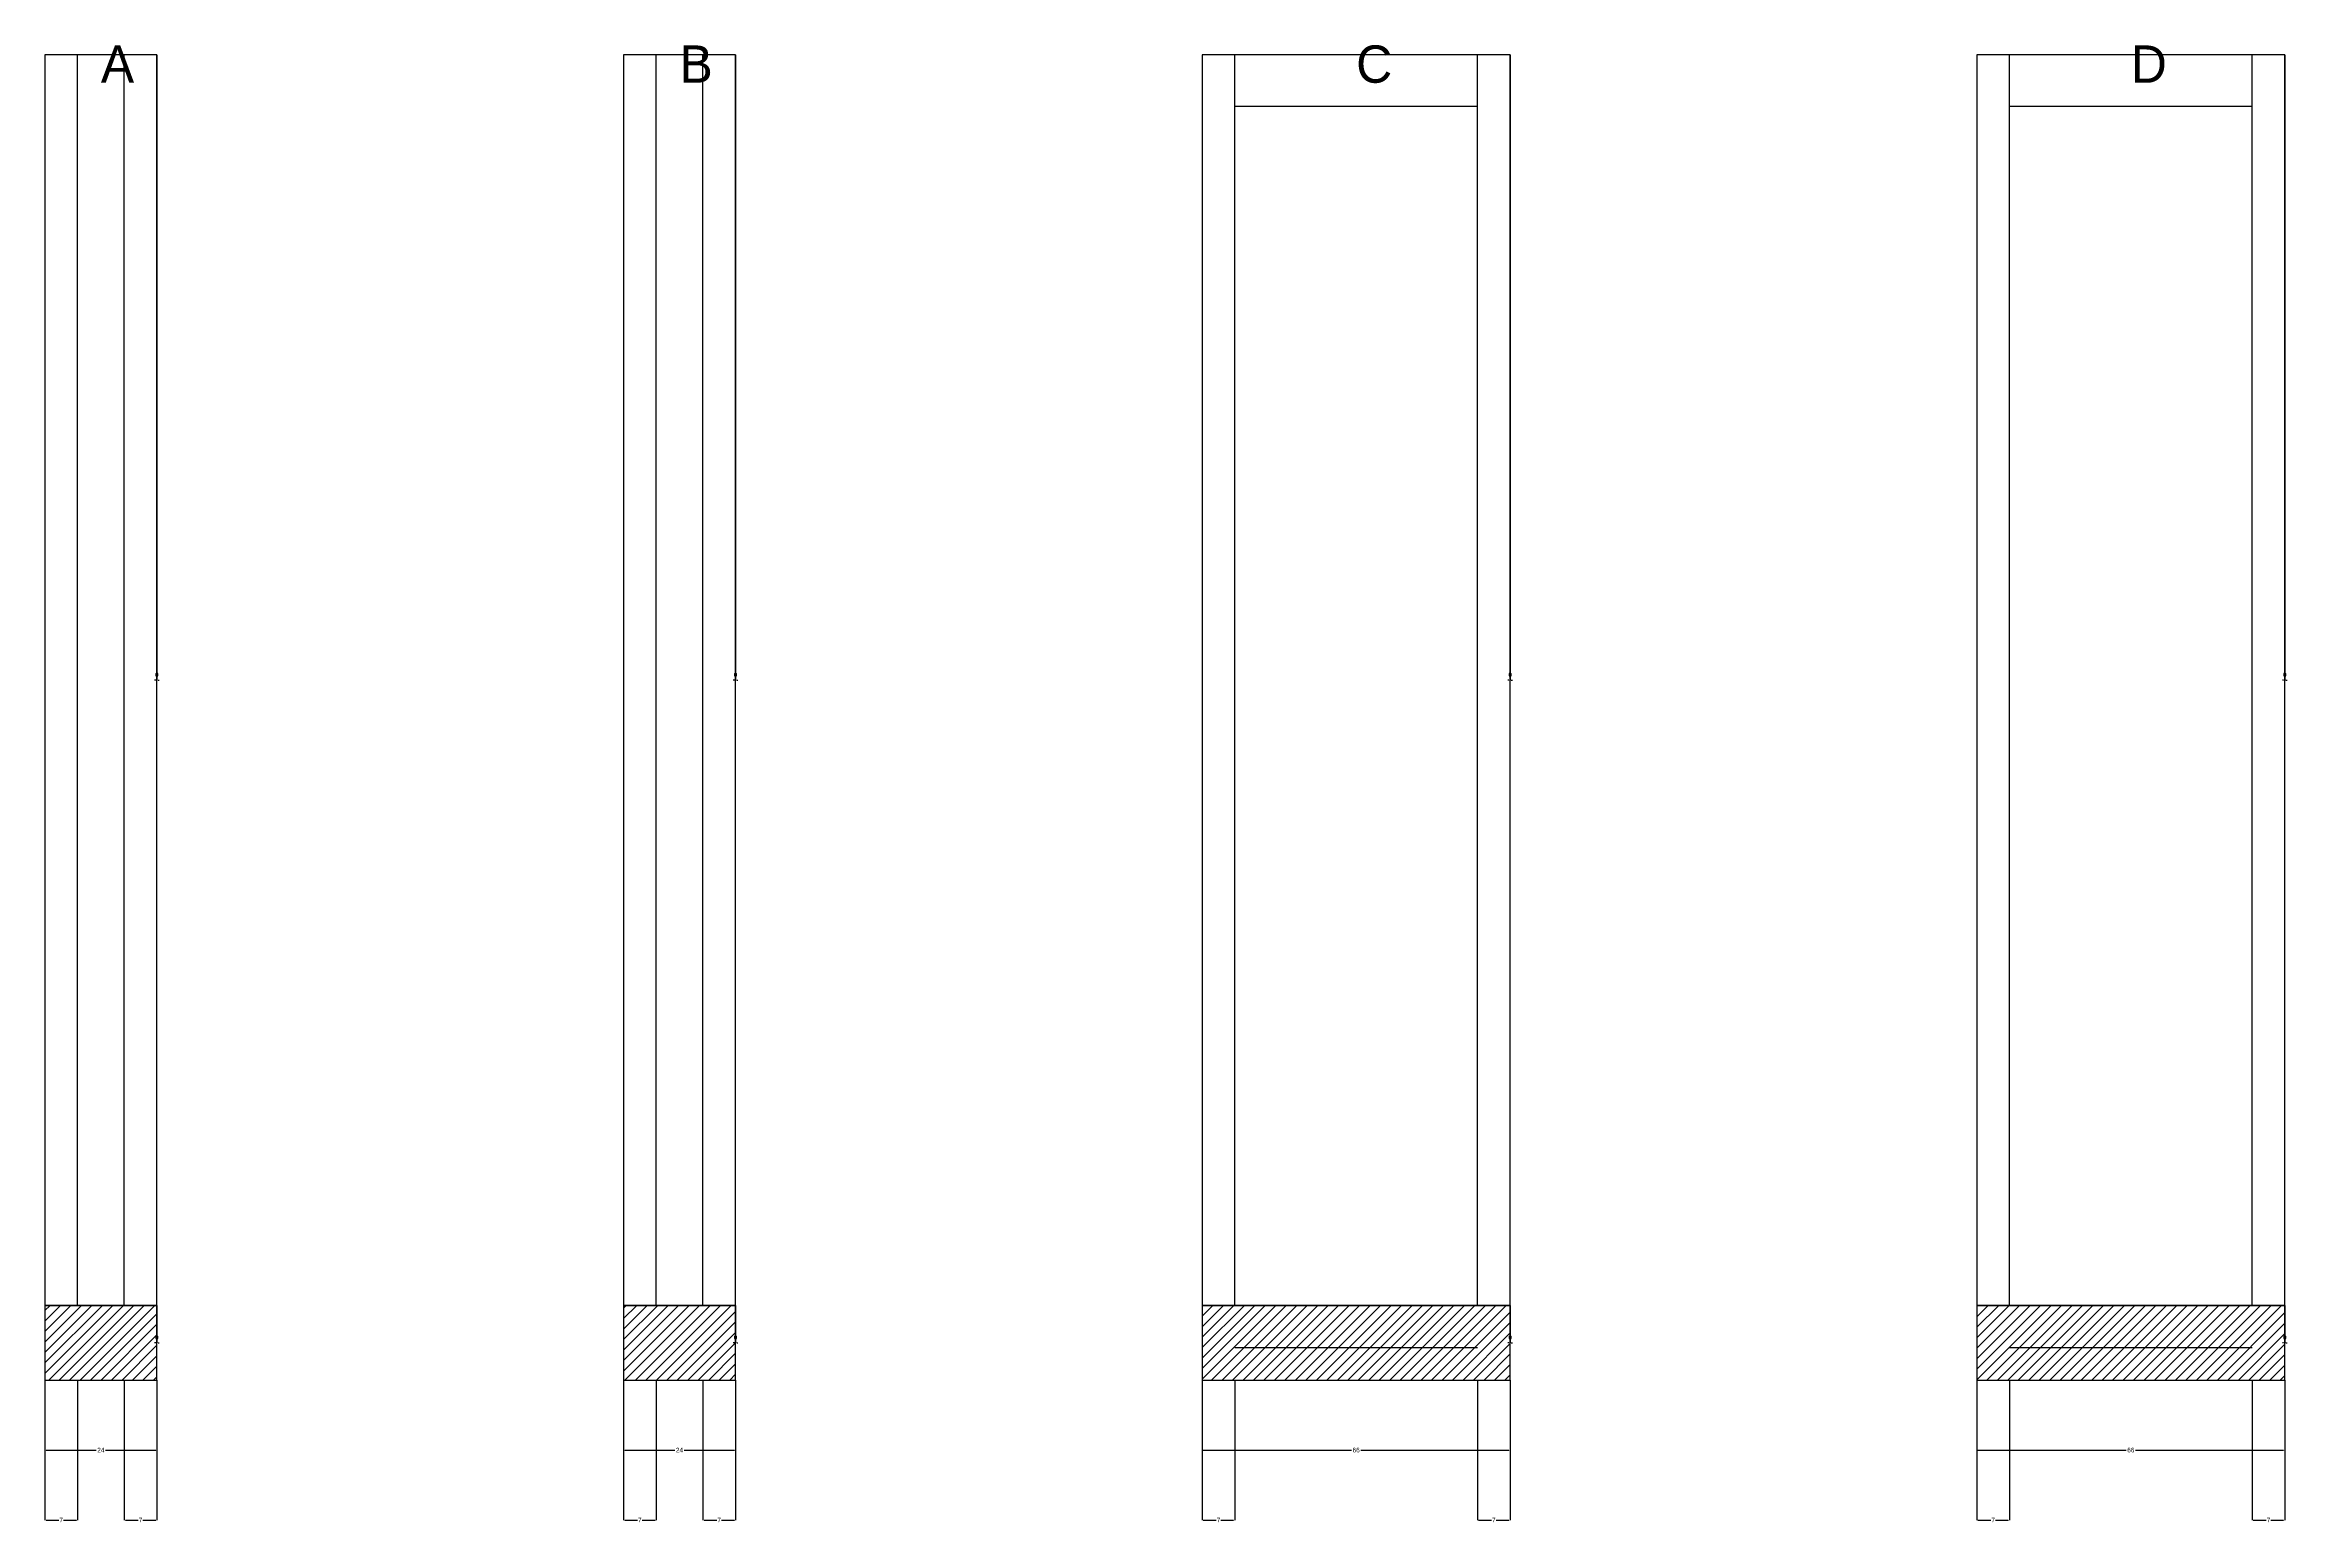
# Model space of a CAD drawing. Header units: centimetres. Extents: x 80 to 560, y -31 to 286.
import ezdxf

# ---------------------------------------------------------------- set-up
doc = ezdxf.new("R2010")
doc.units = ezdxf.units.CM
doc.linetypes.add('DASHED', pattern=[0])
for name, color, linetype in [('concreto', 7, 'Continuous'), ('COTA', 7, 'Continuous'), ('laje', 7, 'Continuous'), ('linhas_hidden', 7, 'Continuous'), ('NOMENCLATURA', 7, 'Continuous'), ('paineis_abcd', 7, 'Continuous'), ('sarrafos', 7, 'Continuous')]:
    doc.layers.add(name, color=color, linetype=linetype)
doc.dimstyles.get("Standard").update_dxf_attribs({"dimtxt": 2.5, "dimasz": 2.5, "dimexe": 1.25, "dimexo": 0.625, "dimtad": 1, "dimcen": 2.5, "dimazin": 3, "dimtfac": 1, "dimtmove": 0, "dimatfit": 3})

# ---------------------------------------------------------------- blocks, each defined once
blk = doc.blocks.new('_CLOSEDFILLED')
at = {"color": 0, "linetype": 'BYBLOCK'}
blk.add_solid([(-1, 0.2), (0, 0), (-1, -0.2)], dxfattribs=at)
blk = doc.blocks.new('*D1')
at = {"color": 1}
for p, q in [((104, 16), (104, 8)), ((103.75, 8), (103.5, 8)), ((104, 0), (104, 8)), ((104, 8), (104, 8)), ((104.25, 8), (104.5, 8))]:
    blk.add_line(p, q, dxfattribs=at)
at = {"layer": 'Defpoints'}
for p in [(104, 16), (104, 8), (104, 0)]:
    blk.add_point(p, dxfattribs=at)
at = {"layer": 'COTA', "color": 1, "xscale": 0.25, "yscale": 0.25}
blk.add_blockref('_CLOSEDFILLED', (104, 8), dxfattribs=at)
at = {"layer": 'COTA', "color": 1, "xscale": 0.25, "yscale": 0.25, "rotation": 180}
blk.add_blockref('_CLOSEDFILLED', (104, 8), dxfattribs=at)
at = {"layer": 'COTA', "color": 1, "insert": (104, 9.125), "char_height": 1, "attachment_point": 5}
blk.add_mtext('0', dxfattribs=at)
blk = doc.blocks.new('*D2')
at = {"color": 1}
for p, q in [((104, 284), (104, 150)), ((103.75, 150), (103.5, 150)), ((104, 16), (104, 150)), ((104, 150), (104, 150)), ((104.25, 150), (104.5, 150))]:
    blk.add_line(p, q, dxfattribs=at)
at = {"layer": 'Defpoints'}
for p in [(104, 284), (104, 150), (104, 16)]:
    blk.add_point(p, dxfattribs=at)
at = {"layer": 'COTA', "color": 1, "xscale": 0.25, "yscale": 0.25}
blk.add_blockref('_CLOSEDFILLED', (104, 150), dxfattribs=at)
at = {"layer": 'COTA', "color": 1, "xscale": 0.25, "yscale": 0.25, "rotation": 180}
blk.add_blockref('_CLOSEDFILLED', (104, 150), dxfattribs=at)
at = {"layer": 'COTA', "color": 1, "insert": (104, 151.125), "char_height": 1, "attachment_point": 5}
blk.add_mtext('0', dxfattribs=at)
blk = doc.blocks.new('*D3')
at = {"color": 1}
for p, q in [((80, 0), (80, -15)), ((104, 0), (104, -15)), ((80.25, -15), (91, -15)), ((93, -15), (103.75, -15))]:
    blk.add_line(p, q, dxfattribs=at)
at = {"layer": 'Defpoints'}
for p in [(80, 0), (104, 0), (80, -15)]:
    blk.add_point(p, dxfattribs=at)
at = {"layer": 'COTA', "color": 1, "xscale": 0.25, "yscale": 0.25, "rotation": 180}
blk.add_blockref('_CLOSEDFILLED', (80, -15), dxfattribs=at)
at = {"layer": 'COTA', "color": 1, "xscale": 0.25, "yscale": 0.25}
blk.add_blockref('_CLOSEDFILLED', (104, -15), dxfattribs=at)
at = {"layer": 'COTA', "color": 1, "insert": (92, -15), "char_height": 1, "attachment_point": 5}
blk.add_mtext('24', dxfattribs=at)
blk = doc.blocks.new('*D4')
at = {"color": 1}
for p, q in [((80, 0), (80, -30)), ((87, 0), (87, -30)), ((80.25, -30), (83, -30)), ((84, -30), (86.75, -30))]:
    blk.add_line(p, q, dxfattribs=at)
at = {"layer": 'Defpoints'}
for p in [(80, 0), (87, 0), (80, -30)]:
    blk.add_point(p, dxfattribs=at)
at = {"layer": 'COTA', "color": 1, "xscale": 0.25, "yscale": 0.25, "rotation": 180}
blk.add_blockref('_CLOSEDFILLED', (80, -30), dxfattribs=at)
at = {"layer": 'COTA', "color": 1, "xscale": 0.25, "yscale": 0.25}
blk.add_blockref('_CLOSEDFILLED', (87, -30), dxfattribs=at)
at = {"layer": 'COTA', "color": 1, "insert": (83.5, -30), "char_height": 1, "attachment_point": 5}
blk.add_mtext('7', dxfattribs=at)
blk = doc.blocks.new('*D5')
at = {"color": 1}
for p, q in [((97, 0), (97, -30)), ((104, 0), (104, -30)), ((97.25, -30), (100, -30)), ((101, -30), (103.75, -30))]:
    blk.add_line(p, q, dxfattribs=at)
at = {"layer": 'Defpoints'}
for p in [(97, 0), (104, 0), (97, -30)]:
    blk.add_point(p, dxfattribs=at)
at = {"layer": 'COTA', "color": 1, "xscale": 0.25, "yscale": 0.25, "rotation": 180}
blk.add_blockref('_CLOSEDFILLED', (97, -30), dxfattribs=at)
at = {"layer": 'COTA', "color": 1, "xscale": 0.25, "yscale": 0.25}
blk.add_blockref('_CLOSEDFILLED', (104, -30), dxfattribs=at)
at = {"layer": 'COTA', "color": 1, "insert": (100.5, -30), "char_height": 1, "attachment_point": 5}
blk.add_mtext('7', dxfattribs=at)
blk = doc.blocks.new('*D6')
at = {"color": 1}
for p, q in [((228, 16), (228, 8)), ((227.75, 8), (227.5, 8)), ((228, 0), (228, 8)), ((228, 8), (228, 8)), ((228.25, 8), (228.5, 8))]:
    blk.add_line(p, q, dxfattribs=at)
at = {"layer": 'Defpoints'}
for p in [(228, 16), (228, 8), (228, 0)]:
    blk.add_point(p, dxfattribs=at)
at = {"layer": 'COTA', "color": 1, "xscale": 0.25, "yscale": 0.25}
blk.add_blockref('_CLOSEDFILLED', (228, 8), dxfattribs=at)
at = {"layer": 'COTA', "color": 1, "xscale": 0.25, "yscale": 0.25, "rotation": 180}
blk.add_blockref('_CLOSEDFILLED', (228, 8), dxfattribs=at)
at = {"layer": 'COTA', "color": 1, "insert": (228, 9.125), "char_height": 1, "attachment_point": 5}
blk.add_mtext('0', dxfattribs=at)
blk = doc.blocks.new('*D7')
at = {"color": 1}
for p, q in [((228, 284), (228, 150)), ((227.75, 150), (227.5, 150)), ((228, 16), (228, 150)), ((228, 150), (228, 150)), ((228.25, 150), (228.5, 150))]:
    blk.add_line(p, q, dxfattribs=at)
at = {"layer": 'Defpoints'}
for p in [(228, 284), (228, 150), (228, 16)]:
    blk.add_point(p, dxfattribs=at)
at = {"layer": 'COTA', "color": 1, "xscale": 0.25, "yscale": 0.25}
blk.add_blockref('_CLOSEDFILLED', (228, 150), dxfattribs=at)
at = {"layer": 'COTA', "color": 1, "xscale": 0.25, "yscale": 0.25, "rotation": 180}
blk.add_blockref('_CLOSEDFILLED', (228, 150), dxfattribs=at)
at = {"layer": 'COTA', "color": 1, "insert": (228, 151.125), "char_height": 1, "attachment_point": 5}
blk.add_mtext('0', dxfattribs=at)
blk = doc.blocks.new('*D8')
at = {"color": 1}
for p, q in [((204, 0), (204, -15)), ((228, 0), (228, -15)), ((204.25, -15), (215, -15)), ((217, -15), (227.75, -15))]:
    blk.add_line(p, q, dxfattribs=at)
at = {"layer": 'Defpoints'}
for p in [(204, 0), (228, 0), (204, -15)]:
    blk.add_point(p, dxfattribs=at)
at = {"layer": 'COTA', "color": 1, "xscale": 0.25, "yscale": 0.25, "rotation": 180}
blk.add_blockref('_CLOSEDFILLED', (204, -15), dxfattribs=at)
at = {"layer": 'COTA', "color": 1, "xscale": 0.25, "yscale": 0.25}
blk.add_blockref('_CLOSEDFILLED', (228, -15), dxfattribs=at)
at = {"layer": 'COTA', "color": 1, "insert": (216, -15), "char_height": 1, "attachment_point": 5}
blk.add_mtext('24', dxfattribs=at)
blk = doc.blocks.new('*D9')
at = {"color": 1}
for p, q in [((204, 0), (204, -30)), ((211, 0), (211, -30)), ((204.25, -30), (207, -30)), ((208, -30), (210.75, -30))]:
    blk.add_line(p, q, dxfattribs=at)
at = {"layer": 'Defpoints'}
for p in [(204, 0), (211, 0), (204, -30)]:
    blk.add_point(p, dxfattribs=at)
at = {"layer": 'COTA', "color": 1, "xscale": 0.25, "yscale": 0.25, "rotation": 180}
blk.add_blockref('_CLOSEDFILLED', (204, -30), dxfattribs=at)
at = {"layer": 'COTA', "color": 1, "xscale": 0.25, "yscale": 0.25}
blk.add_blockref('_CLOSEDFILLED', (211, -30), dxfattribs=at)
at = {"layer": 'COTA', "color": 1, "insert": (207.5, -30), "char_height": 1, "attachment_point": 5}
blk.add_mtext('7', dxfattribs=at)
blk = doc.blocks.new('*D10')
at = {"color": 1}
for p, q in [((221, 0), (221, -30)), ((228, 0), (228, -30)), ((221.25, -30), (224, -30)), ((225, -30), (227.75, -30))]:
    blk.add_line(p, q, dxfattribs=at)
at = {"layer": 'Defpoints'}
for p in [(221, 0), (228, 0), (221, -30)]:
    blk.add_point(p, dxfattribs=at)
at = {"layer": 'COTA', "color": 1, "xscale": 0.25, "yscale": 0.25, "rotation": 180}
blk.add_blockref('_CLOSEDFILLED', (221, -30), dxfattribs=at)
at = {"layer": 'COTA', "color": 1, "xscale": 0.25, "yscale": 0.25}
blk.add_blockref('_CLOSEDFILLED', (228, -30), dxfattribs=at)
at = {"layer": 'COTA', "color": 1, "insert": (224.5, -30), "char_height": 1, "attachment_point": 5}
blk.add_mtext('7', dxfattribs=at)
blk = doc.blocks.new('*D11')
at = {"color": 1}
for p, q in [((394, 16), (394, 8)), ((393.75, 8), (393.5, 8)), ((394, 0), (394, 8)), ((394, 8), (394, 8)), ((394.25, 8), (394.5, 8))]:
    blk.add_line(p, q, dxfattribs=at)
at = {"layer": 'Defpoints'}
for p in [(394, 16), (394, 8), (394, 0)]:
    blk.add_point(p, dxfattribs=at)
at = {"layer": 'COTA', "color": 1, "xscale": 0.25, "yscale": 0.25}
blk.add_blockref('_CLOSEDFILLED', (394, 8), dxfattribs=at)
at = {"layer": 'COTA', "color": 1, "xscale": 0.25, "yscale": 0.25, "rotation": 180}
blk.add_blockref('_CLOSEDFILLED', (394, 8), dxfattribs=at)
at = {"layer": 'COTA', "color": 1, "insert": (394, 9.125), "char_height": 1, "attachment_point": 5}
blk.add_mtext('0', dxfattribs=at)
blk = doc.blocks.new('*D12')
at = {"color": 1}
for p, q in [((394, 284), (394, 150)), ((393.75, 150), (393.5, 150)), ((394, 16), (394, 150)), ((394, 150), (394, 150)), ((394.25, 150), (394.5, 150))]:
    blk.add_line(p, q, dxfattribs=at)
at = {"layer": 'Defpoints'}
for p in [(394, 284), (394, 150), (394, 16)]:
    blk.add_point(p, dxfattribs=at)
at = {"layer": 'COTA', "color": 1, "xscale": 0.25, "yscale": 0.25}
blk.add_blockref('_CLOSEDFILLED', (394, 150), dxfattribs=at)
at = {"layer": 'COTA', "color": 1, "xscale": 0.25, "yscale": 0.25, "rotation": 180}
blk.add_blockref('_CLOSEDFILLED', (394, 150), dxfattribs=at)
at = {"layer": 'COTA', "color": 1, "insert": (394, 151.125), "char_height": 1, "attachment_point": 5}
blk.add_mtext('0', dxfattribs=at)
blk = doc.blocks.new('*D13')
at = {"color": 1}
for p, q in [((328, 0), (328, -15)), ((394, 0), (394, -15)), ((328.25, -15), (360, -15)), ((362, -15), (393.75, -15))]:
    blk.add_line(p, q, dxfattribs=at)
at = {"layer": 'Defpoints'}
for p in [(328, 0), (394, 0), (328, -15)]:
    blk.add_point(p, dxfattribs=at)
at = {"layer": 'COTA', "color": 1, "xscale": 0.25, "yscale": 0.25, "rotation": 180}
blk.add_blockref('_CLOSEDFILLED', (328, -15), dxfattribs=at)
at = {"layer": 'COTA', "color": 1, "xscale": 0.25, "yscale": 0.25}
blk.add_blockref('_CLOSEDFILLED', (394, -15), dxfattribs=at)
at = {"layer": 'COTA', "color": 1, "insert": (361, -15), "char_height": 1, "attachment_point": 5}
blk.add_mtext('66', dxfattribs=at)
blk = doc.blocks.new('*D14')
at = {"color": 1}
for p, q in [((328, 0), (328, -30)), ((335, 0), (335, -30)), ((328.25, -30), (331, -30)), ((332, -30), (334.75, -30))]:
    blk.add_line(p, q, dxfattribs=at)
at = {"layer": 'Defpoints'}
for p in [(328, 0), (335, 0), (328, -30)]:
    blk.add_point(p, dxfattribs=at)
at = {"layer": 'COTA', "color": 1, "xscale": 0.25, "yscale": 0.25, "rotation": 180}
blk.add_blockref('_CLOSEDFILLED', (328, -30), dxfattribs=at)
at = {"layer": 'COTA', "color": 1, "xscale": 0.25, "yscale": 0.25}
blk.add_blockref('_CLOSEDFILLED', (335, -30), dxfattribs=at)
at = {"layer": 'COTA', "color": 1, "insert": (331.5, -30), "char_height": 1, "attachment_point": 5}
blk.add_mtext('7', dxfattribs=at)
blk = doc.blocks.new('*D15')
at = {"color": 1}
for p, q in [((387, 0), (387, -30)), ((394, 0), (394, -30)), ((387.25, -30), (390, -30)), ((391, -30), (393.75, -30))]:
    blk.add_line(p, q, dxfattribs=at)
at = {"layer": 'Defpoints'}
for p in [(387, 0), (394, 0), (387, -30)]:
    blk.add_point(p, dxfattribs=at)
at = {"layer": 'COTA', "color": 1, "xscale": 0.25, "yscale": 0.25, "rotation": 180}
blk.add_blockref('_CLOSEDFILLED', (387, -30), dxfattribs=at)
at = {"layer": 'COTA', "color": 1, "xscale": 0.25, "yscale": 0.25}
blk.add_blockref('_CLOSEDFILLED', (394, -30), dxfattribs=at)
at = {"layer": 'COTA', "color": 1, "insert": (390.5, -30), "char_height": 1, "attachment_point": 5}
blk.add_mtext('7', dxfattribs=at)
blk = doc.blocks.new('*D16')
at = {"color": 1}
for p, q in [((560, 16), (560, 8)), ((559.75, 8), (559.5, 8)), ((560, 0), (560, 8)), ((560, 8), (560, 8)), ((560.25, 8), (560.5, 8))]:
    blk.add_line(p, q, dxfattribs=at)
at = {"layer": 'Defpoints'}
for p in [(560, 16), (560, 8), (560, 0)]:
    blk.add_point(p, dxfattribs=at)
at = {"layer": 'COTA', "color": 1, "xscale": 0.25, "yscale": 0.25}
blk.add_blockref('_CLOSEDFILLED', (560, 8), dxfattribs=at)
at = {"layer": 'COTA', "color": 1, "xscale": 0.25, "yscale": 0.25, "rotation": 180}
blk.add_blockref('_CLOSEDFILLED', (560, 8), dxfattribs=at)
at = {"layer": 'COTA', "color": 1, "insert": (560, 9.125), "char_height": 1, "attachment_point": 5}
blk.add_mtext('0', dxfattribs=at)
blk = doc.blocks.new('*D17')
at = {"color": 1}
for p, q in [((560, 284), (560, 150)), ((559.75, 150), (559.5, 150)), ((560, 16), (560, 150)), ((560, 150), (560, 150)), ((560.25, 150), (560.5, 150))]:
    blk.add_line(p, q, dxfattribs=at)
at = {"layer": 'Defpoints'}
for p in [(560, 284), (560, 150), (560, 16)]:
    blk.add_point(p, dxfattribs=at)
at = {"layer": 'COTA', "color": 1, "xscale": 0.25, "yscale": 0.25}
blk.add_blockref('_CLOSEDFILLED', (560, 150), dxfattribs=at)
at = {"layer": 'COTA', "color": 1, "xscale": 0.25, "yscale": 0.25, "rotation": 180}
blk.add_blockref('_CLOSEDFILLED', (560, 150), dxfattribs=at)
at = {"layer": 'COTA', "color": 1, "insert": (560, 151.125), "char_height": 1, "attachment_point": 5}
blk.add_mtext('0', dxfattribs=at)
blk = doc.blocks.new('*D18')
at = {"color": 1}
for p, q in [((494, 0), (494, -15)), ((560, 0), (560, -15)), ((494.25, -15), (526, -15)), ((528, -15), (559.75, -15))]:
    blk.add_line(p, q, dxfattribs=at)
at = {"layer": 'Defpoints'}
for p in [(494, 0), (560, 0), (494, -15)]:
    blk.add_point(p, dxfattribs=at)
at = {"layer": 'COTA', "color": 1, "xscale": 0.25, "yscale": 0.25, "rotation": 180}
blk.add_blockref('_CLOSEDFILLED', (494, -15), dxfattribs=at)
at = {"layer": 'COTA', "color": 1, "xscale": 0.25, "yscale": 0.25}
blk.add_blockref('_CLOSEDFILLED', (560, -15), dxfattribs=at)
at = {"layer": 'COTA', "color": 1, "insert": (527, -15), "char_height": 1, "attachment_point": 5}
blk.add_mtext('66', dxfattribs=at)
blk = doc.blocks.new('*D19')
at = {"color": 1}
for p, q in [((494, 0), (494, -30)), ((501, 0), (501, -30)), ((494.25, -30), (497, -30)), ((498, -30), (500.75, -30))]:
    blk.add_line(p, q, dxfattribs=at)
at = {"layer": 'Defpoints'}
for p in [(494, 0), (501, 0), (494, -30)]:
    blk.add_point(p, dxfattribs=at)
at = {"layer": 'COTA', "color": 1, "xscale": 0.25, "yscale": 0.25, "rotation": 180}
blk.add_blockref('_CLOSEDFILLED', (494, -30), dxfattribs=at)
at = {"layer": 'COTA', "color": 1, "xscale": 0.25, "yscale": 0.25}
blk.add_blockref('_CLOSEDFILLED', (501, -30), dxfattribs=at)
at = {"layer": 'COTA', "color": 1, "insert": (497.5, -30), "char_height": 1, "attachment_point": 5}
blk.add_mtext('7', dxfattribs=at)
blk = doc.blocks.new('*D20')
at = {"color": 1}
for p, q in [((553, 0), (553, -30)), ((560, 0), (560, -30)), ((553.25, -30), (556, -30)), ((557, -30), (559.75, -30))]:
    blk.add_line(p, q, dxfattribs=at)
at = {"layer": 'Defpoints'}
for p in [(553, 0), (560, 0), (553, -30)]:
    blk.add_point(p, dxfattribs=at)
at = {"layer": 'COTA', "color": 1, "xscale": 0.25, "yscale": 0.25, "rotation": 180}
blk.add_blockref('_CLOSEDFILLED', (553, -30), dxfattribs=at)
at = {"layer": 'COTA', "color": 1, "xscale": 0.25, "yscale": 0.25}
blk.add_blockref('_CLOSEDFILLED', (560, -30), dxfattribs=at)
at = {"layer": 'COTA', "color": 1, "insert": (556.5, -30), "char_height": 1, "attachment_point": 5}
blk.add_mtext('7', dxfattribs=at)

msp = doc.modelspace()

# ---------------------------------------------------------------- hatches: boundary and pattern name
at = {"layer": 'concreto'}
h = msp.add_hatch(dxfattribs=at)
h.set_pattern_fill('ANSI31', scale=0.5)
h.paths.add_polyline_path([(80, 0), (104, 0), (104, 16), (80, 16)])
h = msp.add_hatch(dxfattribs=at)
h.set_pattern_fill('ANSI31', scale=0.5)
h.paths.add_polyline_path([(204, 0), (228, 0), (228, 16), (204, 16)])
h = msp.add_hatch(dxfattribs=at)
h.set_pattern_fill('ANSI31', scale=0.5)
h.paths.add_polyline_path([(328, 0), (394, 0), (394, 16), (328, 16)])
h = msp.add_hatch(dxfattribs=at)
h.set_pattern_fill('ANSI31', scale=0.5)
h.paths.add_polyline_path([(494, 0), (560, 0), (560, 16), (494, 16)])

# ---------------------------------------------------------------- linework, layer by layer
at = {"layer": 'laje', "color": 1}
for points in [[(104, 16), (80, 16)], [(80, 16), (80, 0)], [(104, 0), (104, 16)], [(228, 16), (204, 16)], [(204, 16), (204, 0)], [(228, 0), (228, 16)], [(394, 16), (328, 16)], [(328, 16), (328, 0)], [(394, 0), (394, 16)], [(560, 16), (494, 16)], [(494, 16), (494, 0)], [(560, 0), (560, 16)], [(80, 0), (104, 0)], [(204, 0), (228, 0)], [(328, 0), (394, 0)], [(494, 0), (560, 0)]]:
    msp.add_lwpolyline(points, dxfattribs=at)
at = {"layer": 'linhas_hidden', "linetype": 'DASHED'}
for p, q in [((87, 16), (87, 284)), ((97, 16), (97, 284)), ((211, 16), (211, 284)), ((221, 16), (221, 284))]:
    msp.add_line(p, q, dxfattribs=at)
at = {"layer": 'linhas_hidden'}
for p, q in [((335, 16), (335, 284)), ((387, 16), (387, 284)), ((501, 16), (501, 284)), ((553, 16), (553, 284))]:
    msp.add_line(p, q, dxfattribs=at)
at = {"layer": 'paineis_abcd'}
for points in [[(104, 284), (80, 284)], [(80, 284), (80, 16)], [(104, 16), (104, 284)], [(228, 284), (204, 284)], [(204, 284), (204, 16)], [(228, 16), (228, 284)], [(394, 284), (328, 284)], [(328, 284), (328, 16)], [(394, 16), (394, 284)], [(560, 284), (494, 284)], [(494, 284), (494, 16)], [(560, 16), (560, 284)], [(80, 16), (104, 16)], [(204, 16), (228, 16)], [(328, 16), (394, 16)], [(494, 16), (560, 16)]]:
    msp.add_lwpolyline(points, dxfattribs=at)
at = {"layer": 'sarrafos'}
for p, q in [((335, 273), (387, 273)), ((501, 273), (553, 273)), ((335, 7), (387, 7)), ((501, 7), (553, 7))]:
    msp.add_line(p, q, dxfattribs=at)

# ---------------------------------------------------------------- texts
at = {"layer": 'NOMENCLATURA', "color": 5}
for s, p in [('A', (92, 278)), ('B', (216, 278)), ('C', (361, 278)), ('D', (527, 278))]:
    msp.add_text(s, height=8, dxfattribs=at).set_placement(p)

# ---------------------------------------------------------------- dimensions: what is measured, and where the dimension line sits
at = {"layer": 'COTA', "color": 1}
for base, p1, p2, picture, middle in [((104, 150), (104, 16), (104, 284), '*D2', (104, 151.125)), ((228, 150), (228, 16), (228, 284), '*D7', (228, 151.125)), ((394, 150), (394, 16), (394, 284), '*D12', (394, 151.125)), ((560, 150), (560, 16), (560, 284), '*D17', (560, 151.125)), ((104, 8), (104, 0), (104, 16), '*D1', (104, 9.125)), ((228, 8), (228, 0), (228, 16), '*D6', (228, 9.125)), ((394, 8), (394, 0), (394, 16), '*D11', (394, 9.125)), ((560, 8), (560, 0), (560, 16), '*D16', (560, 9.125)), ((80, -15), (80, 0), (104, 0), '*D3', (92, -15)), ((80, -30), (80, 0), (87, 0), '*D4', (83.5, -30)), ((97, -30), (97, 0), (104, 0), '*D5', (100.5, -30)), ((204, -15), (204, 0), (228, 0), '*D8', (216, -15)), ((204, -30), (204, 0), (211, 0), '*D9', (207.5, -30)), ((221, -30), (221, 0), (228, 0), '*D10', (224.5, -30)), ((328, -15), (328, 0), (394, 0), '*D13', (361, -15)), ((328, -30), (328, 0), (335, 0), '*D14', (331.5, -30)), ((387, -30), (387, 0), (394, 0), '*D15', (390.5, -30)), ((494, -15), (494, 0), (560, 0), '*D18', (527, -15)), ((494, -30), (494, 0), (501, 0), '*D19', (497.5, -30)), ((553, -30), (553, 0), (560, 0), '*D20', (556.5, -30))]:
    dim = msp.add_linear_dim(base=base, p1=p1, p2=p2, dimstyle='Standard', dxfattribs=at)
    dim.commit()
    dim.dimension.update_dxf_attribs({"geometry": picture, "text_midpoint": middle})

doc.saveas('drawing.dxf')
